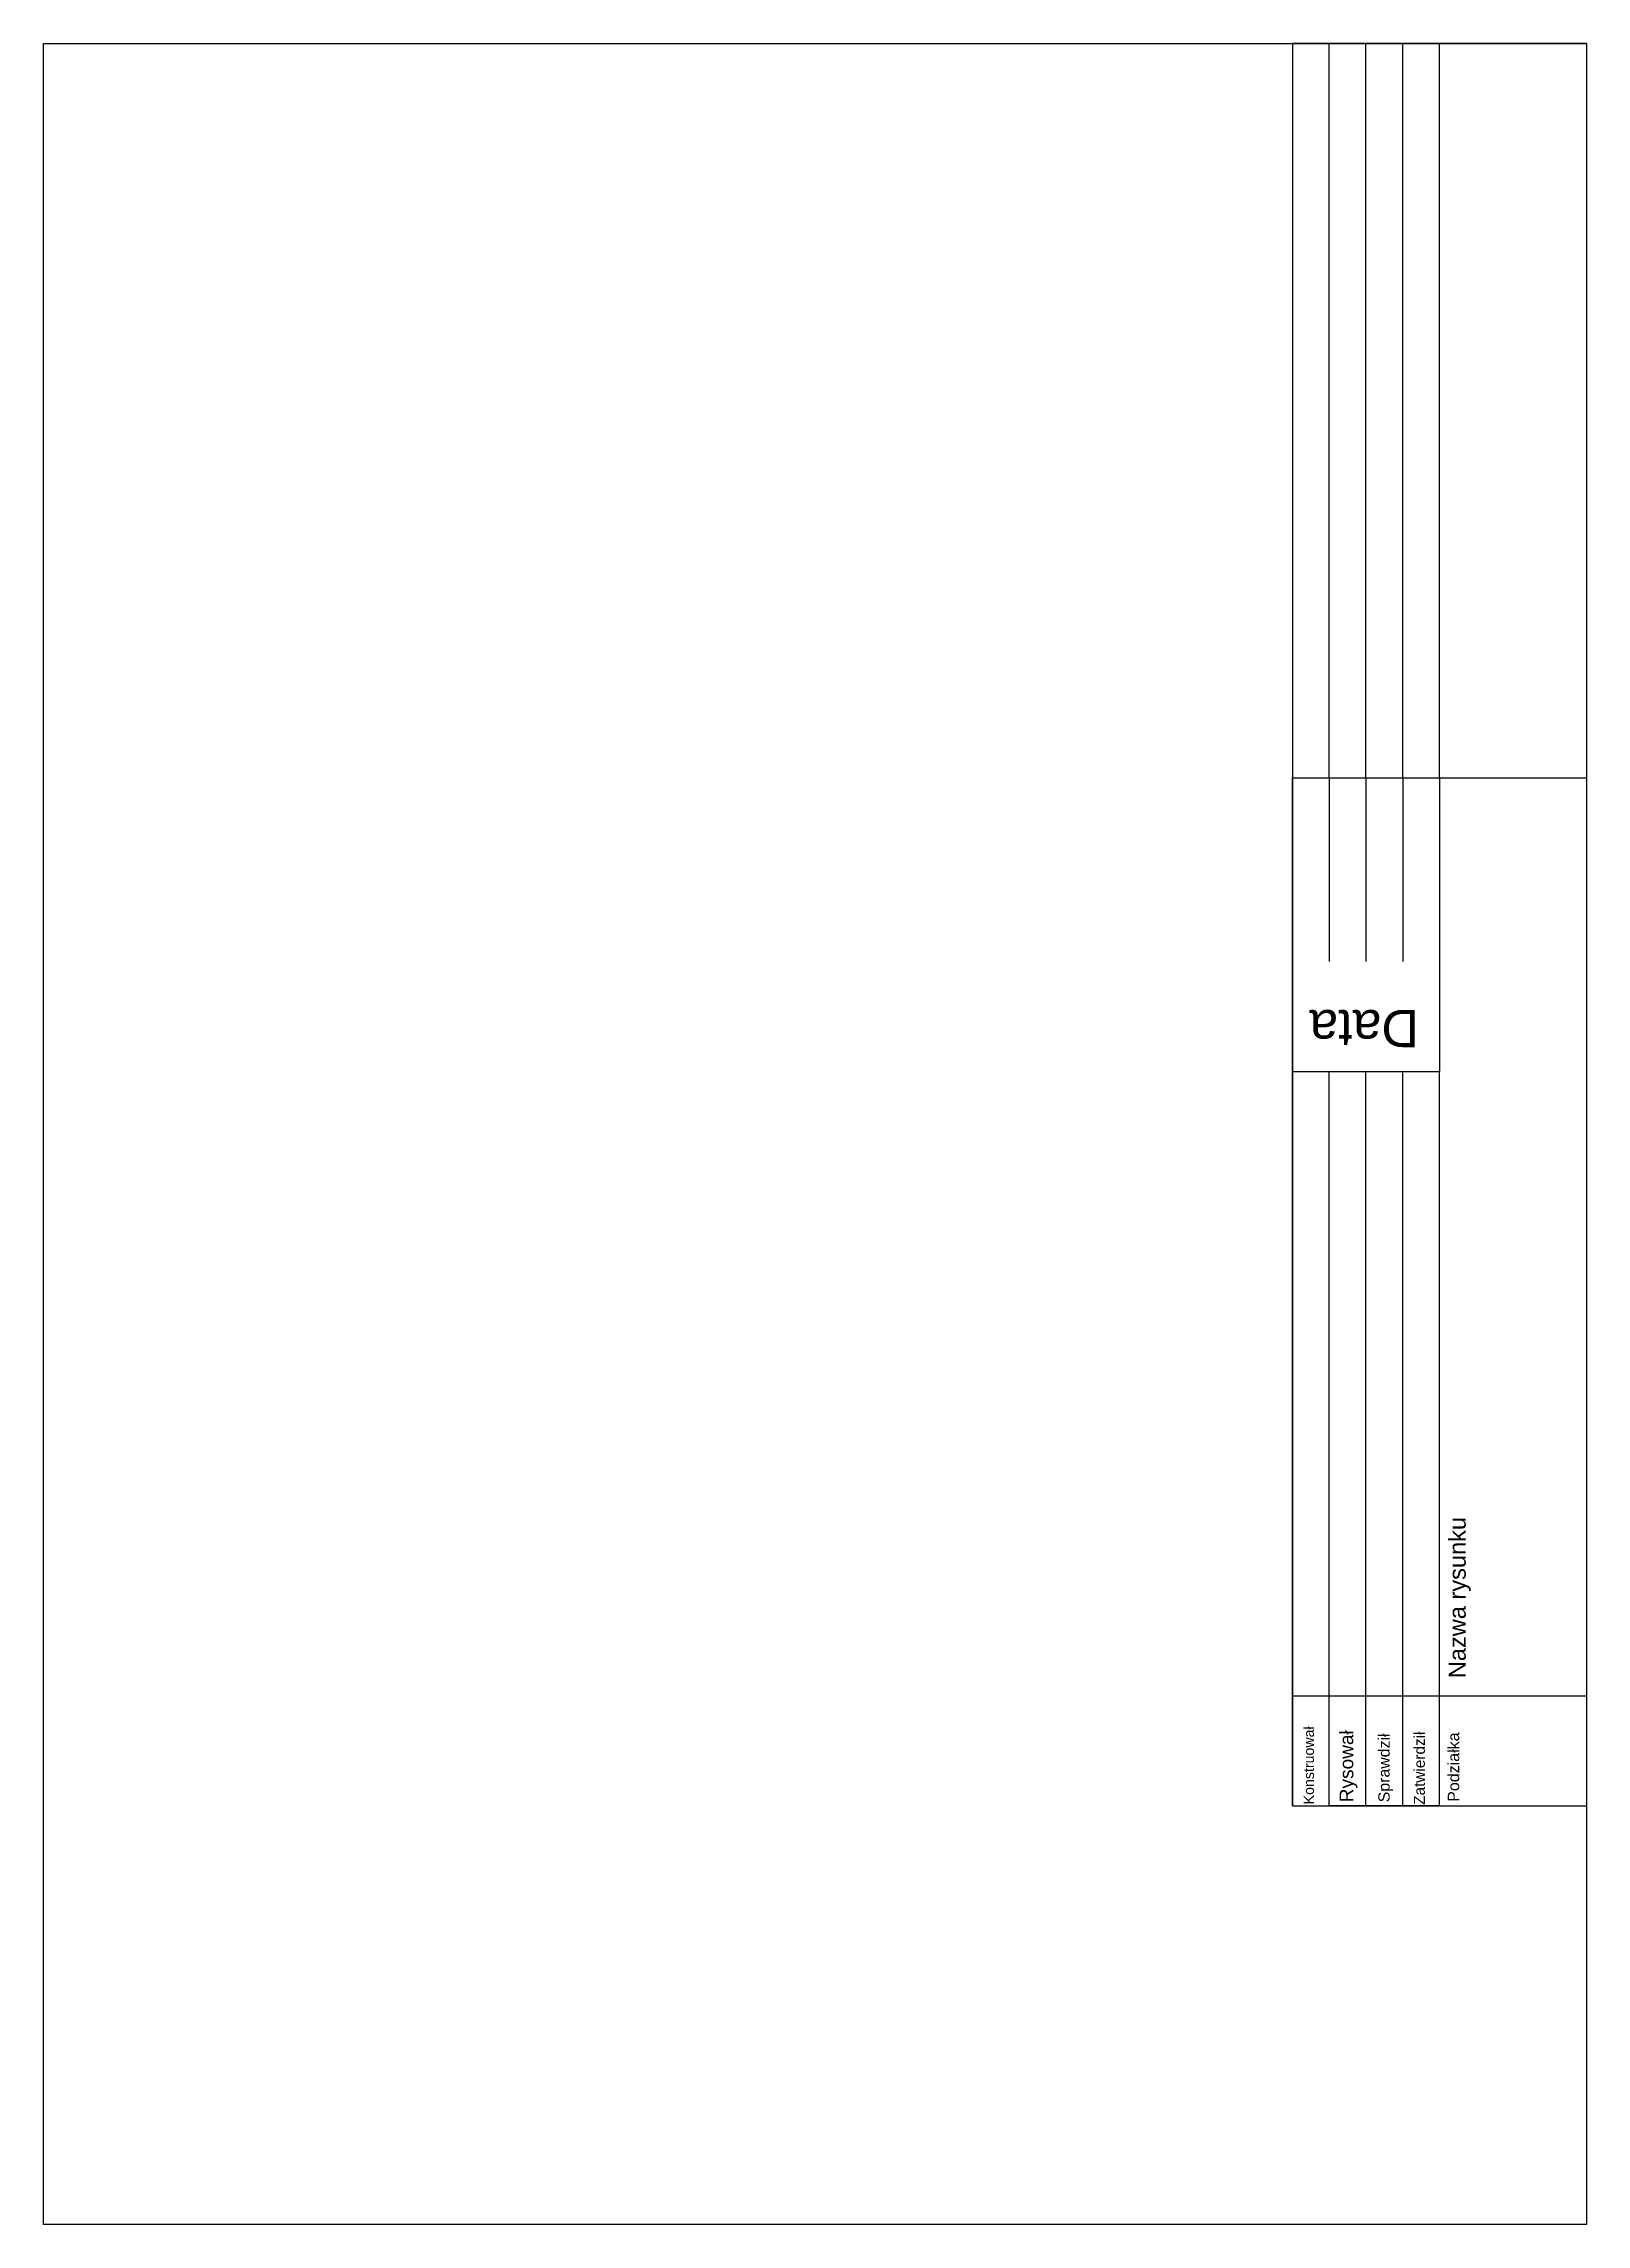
# Model space of a CAD drawing. Header units: millimetres. Extents: x 1495 to 1705, y 1004 to 1301.
import ezdxf

# ---------------------------------------------------------------- set-up
doc = ezdxf.new("R2010")
doc.units = ezdxf.units.MM
doc.styles.get("Standard").update_dxf_attribs({"font": 'arial.ttf'})

msp = doc.modelspace()

# ---------------------------------------------------------------- linework, layer by layer
for p, q in [((1495.12, 1003.55), (1495.12, 1300.55)), ((1495.12, 1300.55), (1705.12, 1300.55)), ((1705.12, 1300.55), (1665.12, 1300.55)), ((1665.12, 1300.55), (1665.12, 1060.55)), ((1670.12, 1200.55), (1670.12, 1300.55)), ((1675.12, 1200.55), (1675.12, 1300.55)), ((1680.12, 1200.55), (1680.12, 1300.55)), ((1685.12, 1200.55), (1685.12, 1300.55)), ((1705.12, 1300.55), (1705.12, 1003.55)), ((1665.12, 1160.55), (1665.12, 1200.55)), ((1665.12, 1200.55), (1705.12, 1200.55)), ((1670.12, 1200.55), (1670.12, 1175.55)), ((1675.12, 1200.55), (1675.12, 1175.55)), ((1680.12, 1200.55), (1680.12, 1175.55)), ((1685.12, 1200.55), (1685.12, 1175.55)), ((1685.12, 1175.55), (1685.12, 1160.55)), ((1665.12, 1060.55), (1665.12, 1160.55)), ((1665.12, 1160.55), (1685.12, 1160.55)), ((1670.12, 1060.55), (1670.12, 1160.55)), ((1675.12, 1060.55), (1675.12, 1160.55)), ((1680.12, 1060.55), (1680.12, 1160.55)), ((1685.12, 1060.55), (1685.12, 1160.55)), ((1665.12, 1070.55), (1665.12, 1075.55)), ((1665.12, 1075.55), (1705.12, 1075.55)), ((1665.12, 1060.55), (1665.12, 1070.55)), ((1665.12, 1060.55), (1705.12, 1060.55)), ((1665.12, 1060.55), (1685.12, 1060.55)), ((1675.12, 1060.55), (1670.12, 1060.55)), ((1680.12, 1060.55), (1675.12, 1060.55)), ((1685.12, 1060.55), (1680.12, 1060.55)), ((1705.12, 1003.55), (1495.12, 1003.55))]:
    msp.add_line(p, q)

# ---------------------------------------------------------------- texts
for s, height, rotation, p in [('Data', 5.063, 180, (1682.34, 1168.94)), ('Nazwa rysunku', 2.2997, 90, (1688.7, 1077.94)), ('Konstruował', 1.381, 90, (1668.04, 1060.76)), ('Rysował', 1.859, 90, (1673.4, 1061.04)), ('Sprawdził', 1.548, 90, (1678.35, 1061.04)), ('Zatwierdził', 1.4965, 90, (1683.14, 1060.69)), ('Podziałka', 1.559, 90, (1687.82, 1061.11))]:
    msp.add_text(s, height=height, rotation=rotation).set_placement(p)

doc.saveas('drawing.dxf')
